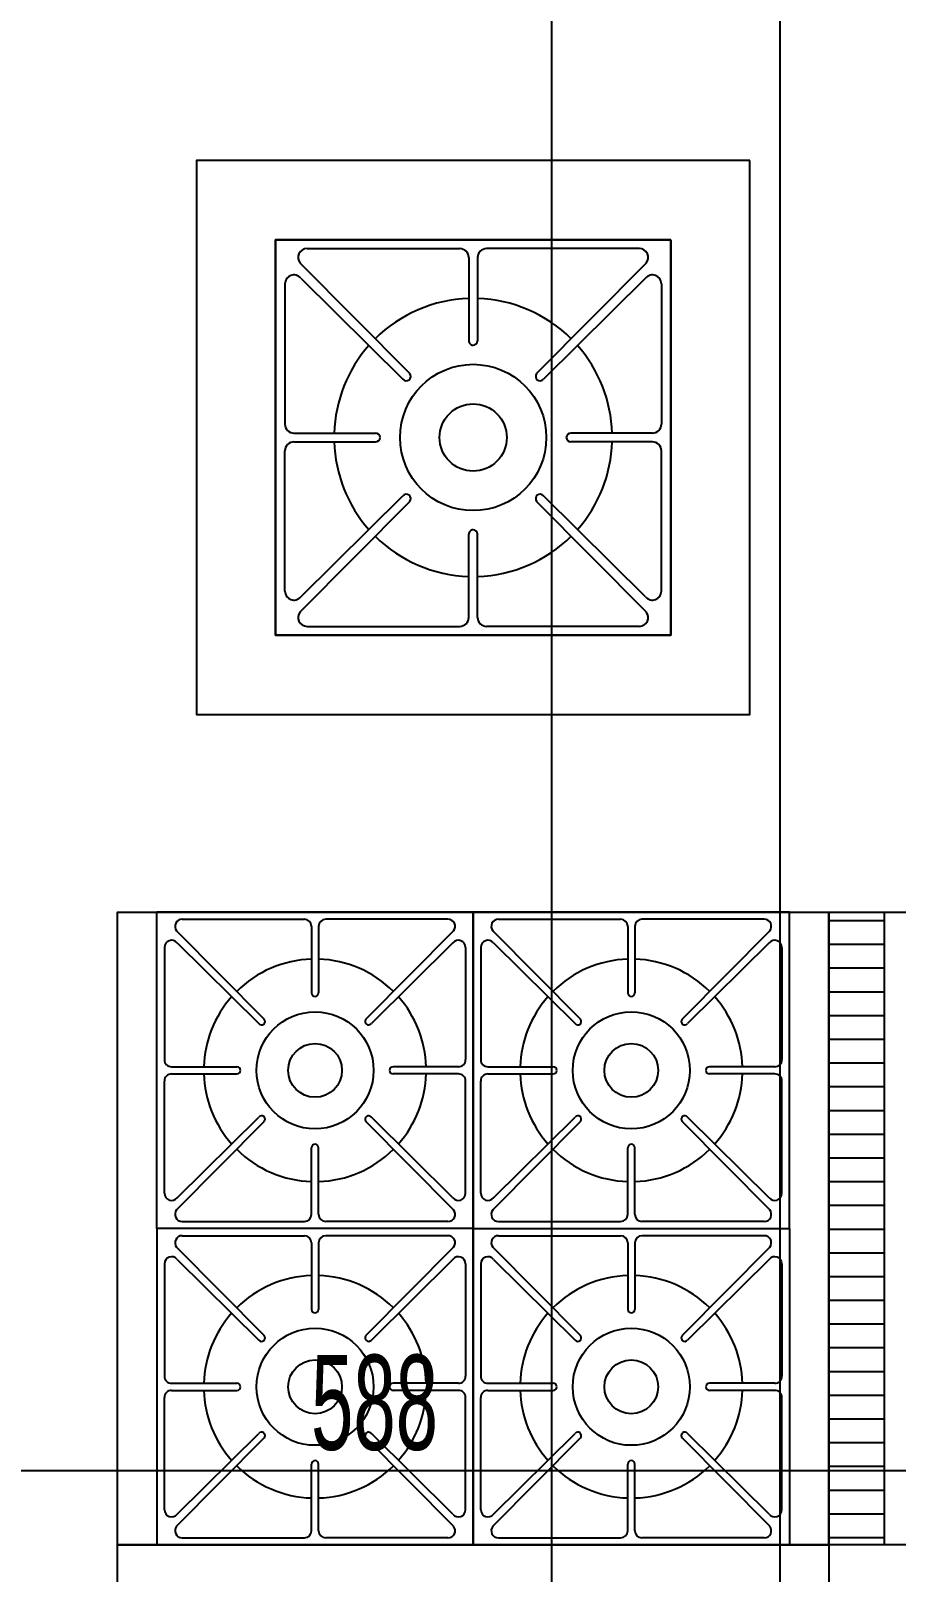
# Model space of a CAD drawing. Header units: inches. Extents: x -7543 to -822, y 102837 to 190349.
# Drawn here: x -836.40417 to -836.39322, y 102836.96515 to 102836.98463 of the extents above; entities that cross this region are included whole.
import ezdxf

# ---------------------------------------------------------------- set-up
doc = ezdxf.new("R2010")
doc.units = ezdxf.units.IN
doc.header["$MEASUREMENT"] = 0
doc.linetypes.add('DASHDOTX2', pattern=[2, 1, -0.5, 0, -0.5])
doc.layers.add('AKS', color=1, linetype='Continuous', lineweight=25)
doc.layers.add('ICOL', color=55, linetype='Continuous', lineweight=25)
doc.layers.add('TEFRİŞ', color=7, linetype='Continuous', lineweight=25, true_color=0x78462c)
doc.styles.add('OLCU', font='tromand.shx', dxfattribs={"width": 0.6, "height": 12})
pattern_1 = [(180, (-836.3107058626485, 102837.141987377), (4.824428617017373e-20, 0.0003), [])]

msp = doc.modelspace()

# ---------------------------------------------------------------- hatches: boundary and pattern name
at = {"layer": 'TEFRİŞ', "linetype": 'Continuous', "ltscale": 5}
h = msp.add_hatch(dxfattribs=at)
h.set_pattern_fill('_U', color=256, scale=0.0006000000000000001, angle=90, style=0, pattern_type=0)
h.set_pattern_definition(pattern_1)
h.paths.add_polyline_path([(-836.3933718610785, 102836.9654930621), (-836.3940718610786, 102836.9654930621), (-836.3940718610786, 102836.9734930621), (-836.3933718610785, 102836.9734930621)])
h = msp.add_hatch(dxfattribs=at)
h.set_pattern_fill('_U', color=256, scale=0.0006000000000000001, angle=90, style=0, pattern_type=0)
h.set_pattern_definition(pattern_1)
h.paths.add_polyline_path([(-836.3933718610785, 102836.9654930621), (-836.3940718610786, 102836.9654930621), (-836.3940718610786, 102836.9734930621), (-836.3933718610785, 102836.9734930621)])

# ---------------------------------------------------------------- linework, layer by layer
at = {"layer": 'AKS', "linetype": 'DASHDOTX2', "ltscale": 10}
msp.add_line((-836.3975776720031, 102836.7964196347), (-836.3975776720031, 102837.0303757568), dxfattribs=at)
at = {"layer": 'ICOL'}
for p, q in [((-836.394692185732, 102836.9849931514), (-836.394692185732, 102836.9219268815)), ((-836.4290718785708, 102836.966432693), (-836.3703218783577, 102836.966432693))]:
    msp.add_line(p, q, dxfattribs=at)
at = {"layer": 'TEFRİŞ'}
for p, q in [((-836.3960718610786, 102836.9819930621), (-836.4010718610785, 102836.9819930621)), ((-836.4006735387158, 102836.9818804497), (-836.3987407796735, 102836.9818804497)), ((-836.3964701834414, 102836.9818804497), (-836.3984029424835, 102836.9818804497)), ((-836.3960718610786, 102836.9769930621), (-836.3960718610786, 102836.9819930621)), ((-836.4007612147242, 102836.9816971797), (-836.3993743390558, 102836.9803014876)), ((-836.3986281672732, 102836.9817678373), (-836.3986281672732, 102836.9807165913)), ((-836.3985155548839, 102836.9817678373), (-836.3985155548839, 102836.9807165913)), ((-836.3985155548727, 102836.9817678373), (-836.3985155548727, 102836.9807165913)), ((-836.3963825074329, 102836.9816971797), (-836.3977693831011, 102836.9803014876)), ((-836.4007523893927, 102836.9815066926), (-836.3994620429922, 102836.9802308299)), ((-836.3963913327644, 102836.9815066926), (-836.3976816791649, 102836.9802308299)), ((-836.4009526778016, 102836.9814360487), (-836.4009526778016, 102836.9796619773)), ((-836.3961910443555, 102836.9814360487), (-836.3961910443555, 102836.9796619773)), ((-836.3993828619668, 102836.980222307), (-836.3993828894668, 102836.980222307)), ((-836.3977608601901, 102836.980222307), (-836.3977608326902, 102836.980222307)), ((-836.4008400654011, 102836.9795493649), (-836.3998062022257, 102836.9795493649)), ((-836.396303656756, 102836.9795493649), (-836.3973375199314, 102836.9795493649)), ((-836.4009526778016, 102836.9775500687), (-836.4009526778016, 102836.9793241401)), ((-836.4008400654011, 102836.9794367525), (-836.3998062022257, 102836.9794367525)), ((-836.396303656756, 102836.9794367525), (-836.3973375199314, 102836.9794367525)), ((-836.3961910443555, 102836.9775500687), (-836.3961910443555, 102836.9793241401)), ((-836.4007523893927, 102836.9774794248), (-836.3994620429922, 102836.9787552875)), ((-836.3993828619668, 102836.9787638104), (-836.3993828894668, 102836.9787638104)), ((-836.3977608601901, 102836.9787638104), (-836.3977608326902, 102836.9787638104)), ((-836.3963913327644, 102836.9774794248), (-836.3976816791649, 102836.9787552875)), ((-836.4007612147242, 102836.9772889377), (-836.3993743390558, 102836.9786846298)), ((-836.3963825074329, 102836.9772889377), (-836.3977693831011, 102836.9786846298)), ((-836.3986281672732, 102836.9772182869), (-836.3986281672732, 102836.9782695261)), ((-836.3985155548839, 102836.9772182869), (-836.3985155548839, 102836.9782695261)), ((-836.3985155548727, 102836.9772182869), (-836.3985155548727, 102836.9782695261)), ((-836.4006735387158, 102836.9771056745), (-836.3987407796735, 102836.9771056745)), ((-836.3964701834414, 102836.9771056745), (-836.3984029424835, 102836.9771056745)), ((-836.3985718610785, 102836.9734930621), (-836.4025718610785, 102836.9734930621)), ((-836.3985718610785, 102836.9734930621), (-836.3945718610785, 102836.9734930621)), ((-836.3985718610785, 102836.9694930621), (-836.3985718610785, 102836.9734930621)), ((-836.3985718610785, 102836.9694930621), (-836.3985718610785, 102836.9734930621)), ((-836.3933718610785, 102836.9734930621), (-836.3933718610785, 102836.9654930621)), ((-836.4022532031884, 102836.9734029722), (-836.4007069959546, 102836.9734029722)), ((-836.4006169060342, 102836.9733128823), (-836.4006169060342, 102836.9724718854)), ((-836.4005268161138, 102836.9733128823), (-836.4005268161138, 102836.9724718854)), ((-836.4005268161229, 102836.9733128823), (-836.4005268161229, 102836.9724718854)), ((-836.3988905189688, 102836.9734029722), (-836.4004367262025, 102836.9734029722)), ((-836.3982532031883, 102836.9734029722), (-836.3967069959546, 102836.9734029722)), ((-836.3966169060432, 102836.9733128823), (-836.3966169060432, 102836.9724718854)), ((-836.3966169060342, 102836.9733128823), (-836.3966169060342, 102836.9724718854)), ((-836.3965268161229, 102836.9733128823), (-836.3965268161229, 102836.9724718854)), ((-836.3948905189687, 102836.9734029722), (-836.3964367262025, 102836.9734029722)), ((-836.402323343995, 102836.9732563561), (-836.4012138434604, 102836.9721398025)), ((-836.4023162837298, 102836.9731039665), (-836.4012840066094, 102836.9720832763)), ((-836.398820378162, 102836.9732563561), (-836.3999298786966, 102836.9721398025)), ((-836.3988274384272, 102836.9731039665), (-836.3998597155476, 102836.9720832763)), ((-836.3983233439951, 102836.9732563561), (-836.3972138434603, 102836.9721398025)), ((-836.3983162837299, 102836.9731039665), (-836.3972840066094, 102836.9720832763)), ((-836.394820378162, 102836.9732563561), (-836.3959298786967, 102836.9721398025)), ((-836.3948274384272, 102836.9731039665), (-836.3958597155477, 102836.9720832763)), ((-836.4024765144569, 102836.9730474513), (-836.4024765144569, 102836.9716281942)), ((-836.3986672077001, 102836.9730474513), (-836.3986672077001, 102836.9716281942)), ((-836.3984765144569, 102836.9730474513), (-836.3984765144569, 102836.9716281942)), ((-836.3946672077002, 102836.9730474513), (-836.3946672077002, 102836.9716281942)), ((-836.4012206617892, 102836.972076458), (-836.4012206837892, 102836.972076458)), ((-836.3999230603679, 102836.972076458), (-836.3999230383679, 102836.972076458)), ((-836.3972206617892, 102836.972076458), (-836.3972206837892, 102836.972076458)), ((-836.3959230603679, 102836.972076458), (-836.3959230383679, 102836.972076458)), ((-836.4023864245366, 102836.9715381043), (-836.4015593339963, 102836.9715381043)), ((-836.3987572976205, 102836.9715381043), (-836.3995843881607, 102836.9715381043)), ((-836.3983864245365, 102836.9715381043), (-836.3975593339962, 102836.9715381043)), ((-836.3947572976205, 102836.9715381043), (-836.3955843881608, 102836.9715381043)), ((-836.4024765144569, 102836.9699386674), (-836.4024765144569, 102836.9713579245)), ((-836.4023864245366, 102836.9714480144), (-836.4015593339963, 102836.9714480144)), ((-836.3987572976205, 102836.9714480144), (-836.3995843881607, 102836.9714480144)), ((-836.3986672077001, 102836.9699386674), (-836.3986672077001, 102836.9713579245)), ((-836.3984765144569, 102836.9699386674), (-836.3984765144569, 102836.9713579245)), ((-836.3983864245365, 102836.9714480144), (-836.3975593339962, 102836.9714480144)), ((-836.3947572976205, 102836.9714480144), (-836.3955843881608, 102836.9714480144)), ((-836.3946672077002, 102836.9699386674), (-836.3946672077002, 102836.9713579245)), ((-836.402323343995, 102836.9697297626), (-836.4012138434604, 102836.9708463163)), ((-836.4023162837298, 102836.9698821523), (-836.4012840066094, 102836.9709028424)), ((-836.4012206617892, 102836.9709096607), (-836.4012206837892, 102836.9709096607)), ((-836.398820378162, 102836.9697297626), (-836.3999298786966, 102836.9708463163)), ((-836.3999230603679, 102836.9709096607), (-836.3999230383679, 102836.9709096607)), ((-836.3988274384272, 102836.9698821523), (-836.3998597155476, 102836.9709028424)), ((-836.3983233439951, 102836.9697297626), (-836.3972138434603, 102836.9708463163)), ((-836.3983162837299, 102836.9698821523), (-836.3972840066094, 102836.9709028424)), ((-836.3972206617892, 102836.9709096607), (-836.3972206837892, 102836.9709096607)), ((-836.394820378162, 102836.9697297626), (-836.3959298786967, 102836.9708463163)), ((-836.3959230603679, 102836.9709096607), (-836.3959230383679, 102836.9709096607)), ((-836.3948274384272, 102836.9698821523), (-836.3958597155477, 102836.9709028424)), ((-836.4006169060342, 102836.969673242), (-836.4006169060342, 102836.9705142333)), ((-836.4005268161138, 102836.969673242), (-836.4005268161138, 102836.9705142333)), ((-836.4005268161229, 102836.969673242), (-836.4005268161229, 102836.9705142333)), ((-836.3966169060432, 102836.969673242), (-836.3966169060432, 102836.9705142333)), ((-836.3966169060342, 102836.969673242), (-836.3966169060342, 102836.9705142333)), ((-836.3965268161229, 102836.969673242), (-836.3965268161229, 102836.9705142333)), ((-836.4022532031884, 102836.969583152), (-836.4007069959546, 102836.969583152)), ((-836.3988905189688, 102836.969583152), (-836.4004367262025, 102836.969583152)), ((-836.3982532031883, 102836.969583152), (-836.3967069959546, 102836.969583152)), ((-836.3948905189687, 102836.969583152), (-836.3964367262025, 102836.969583152)), ((-836.4022532031884, 102836.9694029722), (-836.4007069959546, 102836.9694029722)), ((-836.3988905189688, 102836.9694029722), (-836.4004367262025, 102836.9694029722)), ((-836.3985718610785, 102836.9694930621), (-836.3985718610785, 102836.9654930621)), ((-836.3985718610785, 102836.9694930621), (-836.3985718610785, 102836.9654930621)), ((-836.3982532031883, 102836.9694029722), (-836.3967069959546, 102836.9694029722)), ((-836.3948905189687, 102836.9694029722), (-836.3964367262025, 102836.9694029722)), ((-836.402323343995, 102836.9692563616), (-836.4012138434604, 102836.968139808)), ((-836.4006169060342, 102836.9693128823), (-836.4006169060342, 102836.9684718909)), ((-836.4005268161138, 102836.9693128823), (-836.4005268161138, 102836.9684718909)), ((-836.4005268161229, 102836.9693128823), (-836.4005268161229, 102836.9684718909)), ((-836.398820378162, 102836.9692563616), (-836.3999298786966, 102836.968139808)), ((-836.3983233439951, 102836.9692563616), (-836.3972138434603, 102836.968139808)), ((-836.3966169060342, 102836.9693128823), (-836.3966169060342, 102836.9684718909)), ((-836.3966169060432, 102836.9693128823), (-836.3966169060432, 102836.9684718909)), ((-836.3965268161229, 102836.9693128823), (-836.3965268161229, 102836.9684718909)), ((-836.394820378162, 102836.9692563616), (-836.3959298786967, 102836.968139808)), ((-836.4024765144569, 102836.9690474568), (-836.4024765144569, 102836.9676281997)), ((-836.4023162837298, 102836.969103972), (-836.4012840066094, 102836.9680832818)), ((-836.3988274384272, 102836.969103972), (-836.3998597155476, 102836.9680832818)), ((-836.3986672077001, 102836.9690474568), (-836.3986672077001, 102836.9676281997)), ((-836.3984765144569, 102836.9690474568), (-836.3984765144569, 102836.9676281997)), ((-836.3983162837299, 102836.969103972), (-836.3972840066094, 102836.9680832818)), ((-836.3948274384272, 102836.969103972), (-836.3958597155477, 102836.9680832818)), ((-836.3946672077002, 102836.9690474568), (-836.3946672077002, 102836.9676281997)), ((-836.4012206617892, 102836.9680764635), (-836.4012206837892, 102836.9680764635)), ((-836.3999230603679, 102836.9680764635), (-836.3999230383679, 102836.9680764635)), ((-836.3972206617892, 102836.9680764635), (-836.3972206837892, 102836.9680764635)), ((-836.3959230603679, 102836.9680764635), (-836.3959230383679, 102836.9680764635)), ((-836.4023864245366, 102836.9675381098), (-836.4015593339963, 102836.9675381098)), ((-836.4023864245366, 102836.9674480199), (-836.4015593339963, 102836.9674480199)), ((-836.3987572976205, 102836.9675381098), (-836.3995843881607, 102836.9675381098)), ((-836.3987572976205, 102836.9674480199), (-836.3995843881607, 102836.9674480199)), ((-836.3983864245365, 102836.9675381098), (-836.3975593339962, 102836.9675381098)), ((-836.3983864245365, 102836.9674480199), (-836.3975593339962, 102836.9674480199)), ((-836.3947572976205, 102836.9675381098), (-836.3955843881608, 102836.9675381098)), ((-836.3947572976205, 102836.9674480199), (-836.3955843881608, 102836.9674480199)), ((-836.4024765144569, 102836.9659386729), (-836.4024765144569, 102836.96735793)), ((-836.3986672077001, 102836.9659386729), (-836.3986672077001, 102836.96735793)), ((-836.3984765144569, 102836.9659386729), (-836.3984765144569, 102836.96735793)), ((-836.3946672077002, 102836.9659386729), (-836.3946672077002, 102836.96735793)), ((-836.4023162837298, 102836.9658821577), (-836.4012840066094, 102836.9669028479)), ((-836.4012206617892, 102836.9669096662), (-836.4012206837892, 102836.9669096662)), ((-836.3999230603679, 102836.9669096662), (-836.3999230383679, 102836.9669096662)), ((-836.3988274384272, 102836.9658821577), (-836.3998597155476, 102836.9669028479)), ((-836.3983162837299, 102836.9658821577), (-836.3972840066094, 102836.9669028479)), ((-836.3972206617892, 102836.9669096662), (-836.3972206837892, 102836.9669096662)), ((-836.3959230603679, 102836.9669096662), (-836.3959230383679, 102836.9669096662)), ((-836.3948274384272, 102836.9658821577), (-836.3958597155477, 102836.9669028479)), ((-836.402323343995, 102836.9657297681), (-836.4012138434604, 102836.9668463218)), ((-836.398820378162, 102836.9657297681), (-836.3999298786966, 102836.9668463218)), ((-836.3983233439951, 102836.9657297681), (-836.3972138434603, 102836.9668463218)), ((-836.394820378162, 102836.9657297681), (-836.3959298786967, 102836.9668463218)), ((-836.4006169060342, 102836.965673242), (-836.4006169060342, 102836.9665142388)), ((-836.4005268161138, 102836.965673242), (-836.4005268161138, 102836.9665142388)), ((-836.4005268161229, 102836.965673242), (-836.4005268161229, 102836.9665142388)), ((-836.3966169060342, 102836.965673242), (-836.3966169060342, 102836.9665142388)), ((-836.3966169060432, 102836.965673242), (-836.3966169060432, 102836.9665142388)), ((-836.3965268161229, 102836.965673242), (-836.3965268161229, 102836.9665142388)), ((-836.3985718610785, 102836.9654930621), (-836.4025718610785, 102836.9654930621)), ((-836.4022532031884, 102836.965583152), (-836.4007069959546, 102836.965583152)), ((-836.3988905189688, 102836.965583152), (-836.4004367262025, 102836.965583152)), ((-836.3985718610785, 102836.9654930621), (-836.3945718610785, 102836.9654930621)), ((-836.3982532031883, 102836.965583152), (-836.3967069959546, 102836.965583152)), ((-836.3948905189687, 102836.965583152), (-836.3964367262025, 102836.965583152))]:
    msp.add_line(p, q, dxfattribs=at)
at = {"layer": 'TEFRİŞ', "ltscale": 5}
for p, q in [((-836.4030718610785, 102836.9614930621), (-836.4030718610785, 102836.9654930621)), ((-836.4030718610785, 102836.9654930621), (-836.3940718610786, 102836.9654930621)), ((-836.3940718610786, 102836.9654930621), (-836.3940718610786, 102836.9614930621)), ((-836.3940718610786, 102836.9654930621), (-836.3940718610786, 102836.9614930621)), ((-836.3850718610786, 102836.9654930621), (-836.3940718610786, 102836.9654930621))]:
    msp.add_line(p, q, dxfattribs=at)
at = {"layer": 'TEFRİŞ'}
for points in [[(-836.3950718610786, 102836.9829930621), (-836.4020718610785, 102836.9829930621), (-836.4020718610785, 102836.9759930621), (-836.3950718610786, 102836.9759930621)], [(-836.3960718610786, 102836.9819930621), (-836.4010718610785, 102836.9819930621), (-836.4010718610785, 102836.9769930621), (-836.3960718610786, 102836.9769930621)], [(-836.3960718610786, 102836.9819930621), (-836.3960718610786, 102836.9769930621), (-836.4010718610785, 102836.9769930621), (-836.4010718610785, 102836.9819930621)], [(-836.3960718610786, 102836.9819930621), (-836.3960718610786, 102836.9769930621), (-836.4010718610785, 102836.9769930621), (-836.4010718610785, 102836.9819930621)], [(-836.3940718610786, 102836.9734930621), (-836.3940718610786, 102836.9654930621), (-836.4030718610785, 102836.9654930621), (-836.4030718610785, 102836.9734930621)], [(-836.3985718610785, 102836.9734930621), (-836.3985718610785, 102836.9694930621), (-836.4025718610785, 102836.9694930621), (-836.4025718610785, 102836.9734930621)], [(-836.3985718610785, 102836.9734930621), (-836.3985718610785, 102836.9694930621), (-836.4025718610785, 102836.9694930621), (-836.4025718610785, 102836.9734930621)], [(-836.3985718610785, 102836.9734930621), (-836.3985718610785, 102836.9694930621), (-836.3945718610785, 102836.9694930621), (-836.3945718610785, 102836.9734930621)], [(-836.3985718610785, 102836.9734930621), (-836.3985718610785, 102836.9694930621), (-836.3945718610785, 102836.9694930621), (-836.3945718610785, 102836.9734930621)], [(-836.3985718610785, 102836.9654930621), (-836.3985718610785, 102836.9694930621), (-836.4025718610785, 102836.9694930621), (-836.4025718610785, 102836.9654930621)], [(-836.3985718610785, 102836.9654930621), (-836.3985718610785, 102836.9694930621), (-836.4025718610785, 102836.9694930621), (-836.4025718610785, 102836.9654930621)], [(-836.3985718610785, 102836.9654930621), (-836.3985718610785, 102836.9694930621), (-836.3945718610785, 102836.9694930621), (-836.3945718610785, 102836.9654930621)], [(-836.3985718610785, 102836.9654930621), (-836.3985718610785, 102836.9694930621), (-836.3945718610785, 102836.9694930621), (-836.3945718610785, 102836.9654930621)]]:
    msp.add_lwpolyline(points, close=True, dxfattribs=at)
at = {"layer": 'TEFRİŞ', "ltscale": 5}
msp.add_lwpolyline([(-836.3850718610786, 102836.9694930621), (-836.3850718610786, 102836.9654930621), (-836.3940718610786, 102836.9654930621), (-836.3940718610786, 102836.9734930621), (-836.3850718610786, 102836.9734930621), (-836.3850718610786, 102836.9694930621)], close=True, dxfattribs=at)
at = {"layer": 'TEFRİŞ'}
for centre, radius in [((-836.3985718610785, 102836.9794930587), 0.000924965754741373), ((-836.3985718610785, 102836.9794930587), 0.0004249657547413728), ((-836.4005718610786, 102836.9714930594), 0.0007399726037930983), ((-836.3965718610785, 102836.9714930594), 0.0007399726037930983), ((-836.4005718610786, 102836.9714930594), 0.0003399726037930982), ((-836.3965718610785, 102836.9714930594), 0.0003399726037930982), ((-836.4005718610786, 102836.9674930649), 0.0007399726037930983), ((-836.3965718610785, 102836.9674930649), 0.0007399726037930983), ((-836.4005718610786, 102836.9674930649), 0.0003399726037930982), ((-836.3965718610785, 102836.9674930649), 0.0003399726037930982)]:
    msp.add_circle(centre, radius, dxfattribs=at)
for centre, radius, start, end in [((-836.4006735387158, 102836.9817678373), 0.0001126124004244936, 89.99999500067693, 218.8519990190835), ((-836.3987407796735, 102836.9817678373), 0.0001126124004244936, 359.9999991662367, 89.99999500067693), ((-836.3984029424835, 102836.9817678373), 0.0001126124004244936, 90.00000499932307, 180.0000008337633), ((-836.3964701834414, 102836.9817678373), 0.0001126124004244936, 321.1480009809165, 90.00000499932307), ((-836.4008400654011, 102836.9814360487), 0.0001126124004244936, 38.85200005879613, 179.9999970818284), ((-836.396303656756, 102836.9814360487), 0.0001126124004244936, 2.918171642460836e-06, 141.1479999412039), ((-836.3985718610785, 102836.9794930587), 0.001758299088074706, 91.83510243968135, 134.7989496173908), ((-836.3985718610785, 102836.9794930587), 0.001758299088074706, 45.2010503826092, 88.16489719260268), ((-836.3985718610785, 102836.9807165913), 5.630619458162735e-05, 179.9999970818284, 270), ((-836.3985718610785, 102836.9807165913), 5.630619458162735e-05, 270, 359.9999991662367), ((-836.3985718610785, 102836.9794930587), 0.001758299088074706, 138.6252426091343, 178.1648975180617), ((-836.3985718610785, 102836.9794930587), 0.001758299088074706, 1.835102481938255, 41.3747573908657), ((-836.3994181908157, 102836.9802661587), 5.630619458162735e-05, 308.8643129147081, 38.846535925563), ((-836.3977255313414, 102836.9802661587), 5.630619458162735e-05, 141.153464074437, 231.1356870852919), ((-836.3994181908157, 102836.9802661587), 5.630619458162735e-05, 218.8595531048106, 308.8529199933703), ((-836.3977255313414, 102836.9802661587), 5.630619458162735e-05, 231.1470800066297, 321.1404468951894), ((-836.4008400654011, 102836.9796619773), 0.0001126124004244936, 179.9999970818284, 270), ((-836.3998062022257, 102836.9794930587), 5.630619458162735e-05, 359.9999991662367, 89.99999500067693), ((-836.3973375199314, 102836.9794930587), 5.630619458162735e-05, 90.00000499932307, 180.0000008337633), ((-836.396303656756, 102836.9796619773), 0.0001126124004244936, 270, 2.918171642460836e-06), ((-836.4008400654011, 102836.9793241401), 0.0001126124004244936, 89.99999500067693, 179.9999970818284), ((-836.3985718610785, 102836.9794930587), 0.001758299088074706, 181.8351028990337, 221.3747573908657), ((-836.3998062022257, 102836.9794930587), 5.630619458162735e-05, 270, 359.9999991662367), ((-836.3973375199314, 102836.9794930587), 5.630619458162735e-05, 180.0000008337633, 270), ((-836.3985718610785, 102836.9794930587), 0.001758299088074706, 318.6252426091343, 358.1648971009663), ((-836.396303656756, 102836.9793241401), 0.0001126124004244936, 2.918171642460836e-06, 90.00000499932307), ((-836.3994181908157, 102836.9787199587), 5.630619458162735e-05, 51.14708000662968, 141.1404468951894), ((-836.3994181908157, 102836.9787199587), 5.630619458162735e-05, 321.153464074437, 51.13568708529194), ((-836.3977255313414, 102836.9787199587), 5.630619458162735e-05, 128.8643129147081, 218.846535925563), ((-836.3977255313414, 102836.9787199587), 5.630619458162735e-05, 38.85955310481063, 128.8529199933703), ((-836.3985718610785, 102836.9794930587), 0.001758299088074706, 225.2010503826092, 268.1648975603186), ((-836.3985718610785, 102836.9782695261), 5.630619458162735e-05, 89.99999500067693, 179.9999970818284), ((-836.3985718610785, 102836.9782695261), 5.630619458162735e-05, 359.9999991662367, 89.99999500067693), ((-836.3985718610785, 102836.9794930587), 0.001758299088074706, 271.8351028073973, 314.7989496173908), ((-836.4008400654011, 102836.9775500687), 0.0001126124004244936, 180.0000029181716, 321.1479999412039), ((-836.396303656756, 102836.9775500687), 0.0001126124004244936, 218.8520000587961, 359.9999970818284), ((-836.4006735387158, 102836.9772182801), 0.0001126124004244936, 141.1480009809165, 270.000004999323), ((-836.3987407796735, 102836.9772182869), 0.0001126124004244936, 270, 359.9999991662367), ((-836.3984029424835, 102836.9772182869), 0.0001126124004244936, 180.0000008337633, 270), ((-836.3964701834414, 102836.9772182801), 0.0001126124004244936, 269.9999950006769, 38.85199901908346), ((-836.4022532031884, 102836.9733128823), 9.00899203395949e-05, 89.99999500067693, 218.8519990190835), ((-836.4007069959546, 102836.9733128823), 9.00899203395949e-05, 359.9999991662367, 89.99999500067693), ((-836.4004367262025, 102836.9733128823), 9.00899203395949e-05, 90.00000499932307, 180.0000008337633), ((-836.3988905189688, 102836.9733128823), 9.00899203395949e-05, 321.1480009809165, 90.00000499932307), ((-836.3982532031883, 102836.9733128823), 9.00899203395949e-05, 89.99999500067693, 218.8519990190835), ((-836.3967069959546, 102836.9733128823), 9.00899203395949e-05, 359.9999991662367, 89.99999500067693), ((-836.3964367262025, 102836.9733128823), 9.00899203395949e-05, 90.00000499932307, 180.0000008337633), ((-836.3948905189687, 102836.9733128823), 9.00899203395949e-05, 321.1480009809165, 90.00000499932307), ((-836.4023864245366, 102836.9730474513), 9.00899203395949e-05, 38.85200005879613, 179.9999970818284), ((-836.3987572976205, 102836.9730474513), 9.00899203395949e-05, 2.918171642460836e-06, 141.1479999412039), ((-836.3983864245365, 102836.9730474513), 9.00899203395949e-05, 38.85200005879613, 179.9999970818284), ((-836.3947572976205, 102836.9730474513), 9.00899203395949e-05, 2.918171642460836e-06, 141.1479999412039), ((-836.4005718610786, 102836.9714930594), 0.001406639270459765, 91.83510243968135, 134.7989496173908), ((-836.4005718610786, 102836.9714930594), 0.001406639270459765, 45.2010503826092, 88.16489719260268), ((-836.3965718610785, 102836.9714930594), 0.001406639270459765, 91.8351028073973, 134.7989496173908), ((-836.3965718610785, 102836.9714930594), 0.001406639270459765, 45.2010503826092, 88.16489756031865), ((-836.4005718610786, 102836.9714930594), 0.001406639270459765, 138.6252426091343, 178.1648975180617), ((-836.4005718610786, 102836.9724718854), 4.504495566530188e-05, 179.9999970818284, 270), ((-836.4005718610786, 102836.9724718854), 4.504495566530188e-05, 270, 359.9999991662367), ((-836.4005718610786, 102836.9714930594), 0.001406639270459765, 1.835102481938255, 41.3747573908657), ((-836.3965718610785, 102836.9714930594), 0.001406639270459765, 138.6252426091343, 178.1648975180617), ((-836.3965718610785, 102836.9724718854), 4.504495566530188e-05, 180.0000008337633, 270), ((-836.3965718610785, 102836.9724718854), 4.504495566530188e-05, 270, 2.918171642460836e-06), ((-836.3965718610785, 102836.9714930594), 0.001406639270459765, 1.835102481938255, 41.3747573908657), ((-836.4012489248682, 102836.9721115394), 4.504495566530188e-05, 308.8643129147081, 38.846535925563), ((-836.3998947972888, 102836.9721115394), 4.504495566530188e-05, 141.153464074437, 231.1356870852919), ((-836.3972489248683, 102836.9721115394), 4.504495566530188e-05, 308.8643129147081, 38.846535925563), ((-836.3958947972887, 102836.9721115394), 4.504495566530188e-05, 141.153464074437, 231.1356870852919), ((-836.4012489248682, 102836.9721115394), 4.504495566530188e-05, 218.8595531048106, 308.8529199933703), ((-836.3998947972888, 102836.9721115394), 4.504495566530188e-05, 231.1470800066297, 321.1404468951894), ((-836.3972489248683, 102836.9721115394), 4.504495566530188e-05, 218.8595531048106, 308.8529199933703), ((-836.3958947972887, 102836.9721115394), 4.504495566530188e-05, 231.1470800066297, 321.1404468951894), ((-836.4023864245366, 102836.9716281942), 9.00899203395949e-05, 179.9999970818284, 270), ((-836.4015593339963, 102836.9714930594), 4.504495566530188e-05, 359.9999991662367, 89.99999500067693), ((-836.3995843881607, 102836.9714930594), 4.504495566530188e-05, 90.00000499932307, 180.0000008337633), ((-836.3987572976205, 102836.9716281942), 9.00899203395949e-05, 270, 2.918171642460836e-06), ((-836.3983864245365, 102836.9716281942), 9.00899203395949e-05, 179.9999970818284, 270), ((-836.3975593339962, 102836.9714930594), 4.504495566530188e-05, 359.9999991662367, 89.99999500067693), ((-836.3955843881608, 102836.9714930594), 4.504495566530188e-05, 90.00000499932307, 180.0000008337633), ((-836.3947572976205, 102836.9716281942), 9.00899203395949e-05, 270, 2.918171642460836e-06), ((-836.4023864245366, 102836.9713579245), 9.00899203395949e-05, 89.99999500067693, 179.9999970818284), ((-836.4005718610786, 102836.9714930594), 0.001406639270459765, 181.8351028990337, 221.3747573908657), ((-836.4015593339963, 102836.9714930594), 4.504495566530188e-05, 270, 359.9999991662367), ((-836.3995843881607, 102836.9714930594), 4.504495566530188e-05, 180.0000008337633, 270), ((-836.4005718610786, 102836.9714930594), 0.001406639270459765, 318.6252426091343, 358.1648971009663), ((-836.3987572976205, 102836.9713579245), 9.00899203395949e-05, 2.918171642460836e-06, 90.00000499932307), ((-836.3983864245365, 102836.9713579245), 9.00899203395949e-05, 89.99999500067693, 179.9999970818284), ((-836.3965718610785, 102836.9714930594), 0.001406639270459765, 181.8351028990337, 221.3747573908657), ((-836.3975593339962, 102836.9714930594), 4.504495566530188e-05, 270, 359.9999991662367), ((-836.3955843881608, 102836.9714930594), 4.504495566530188e-05, 180.0000008337633, 270), ((-836.3965718610785, 102836.9714930594), 0.001406639270459765, 318.6252426091343, 358.1648971009663), ((-836.3947572976205, 102836.9713579245), 9.00899203395949e-05, 2.918171642460836e-06, 90.00000499932307), ((-836.4012489248682, 102836.9708745793), 4.504495566530188e-05, 51.14708000662968, 141.1404468951894), ((-836.4012489248682, 102836.9708745793), 4.504495566530188e-05, 321.153464074437, 51.13568708529194), ((-836.3998947972888, 102836.9708745793), 4.504495566530188e-05, 128.8643129147081, 218.846535925563), ((-836.3998947972888, 102836.9708745793), 4.504495566530188e-05, 38.85955310481063, 128.8529199933703), ((-836.3972489248683, 102836.9708745793), 4.504495566530188e-05, 51.14708000662968, 141.1404468951894), ((-836.3972489248683, 102836.9708745793), 4.504495566530188e-05, 321.153464074437, 51.13568708529194), ((-836.3958947972887, 102836.9708745793), 4.504495566530188e-05, 128.8643129147081, 218.846535925563), ((-836.3958947972887, 102836.9708745793), 4.504495566530188e-05, 38.85955310481063, 128.8529199933703), ((-836.4005718610786, 102836.9705142333), 4.504495566530188e-05, 89.99999500067693, 179.9999970818284), ((-836.4005718610786, 102836.9705142333), 4.504495566530188e-05, 359.9999991662367, 89.99999500067693), ((-836.3965718610785, 102836.9705142333), 4.504495566530188e-05, 90.00000499932307, 180.0000008337633), ((-836.3965718610785, 102836.9705142333), 4.504495566530188e-05, 2.918171642460836e-06, 90.00000499932307), ((-836.4005718610786, 102836.9714930594), 0.001406639270459765, 225.2010503826092, 268.1648975603186), ((-836.4005718610786, 102836.9714930594), 0.001406639270459765, 271.8351028073973, 314.7989496173908), ((-836.3965718610785, 102836.9714930594), 0.001406639270459765, 225.2010503826092, 268.1648971926027), ((-836.3965718610785, 102836.9714930594), 0.001406639270459765, 271.8351024396814, 314.7989496173908), ((-836.4023864245366, 102836.9699386674), 9.00899203395949e-05, 180.0000029181716, 321.1479999412039), ((-836.3987572976205, 102836.9699386674), 9.00899203395949e-05, 218.8520000587961, 359.9999970818284), ((-836.3983864245365, 102836.9699386674), 9.00899203395949e-05, 180.0000029181716, 321.1479999412039), ((-836.3947572976205, 102836.9699386674), 9.00899203395949e-05, 218.8520000587961, 359.9999970818284), ((-836.4022532031884, 102836.9696732365), 9.00899203395949e-05, 141.1480009809165, 270.000004999323), ((-836.4007069959546, 102836.969673242), 9.00899203395949e-05, 270, 359.9999991662367), ((-836.4004367262025, 102836.969673242), 9.00899203395949e-05, 180.0000008337633, 270), ((-836.3988905189688, 102836.9696732365), 9.00899203395949e-05, 269.9999950006769, 38.85199901908346), ((-836.3982532031883, 102836.9696732365), 9.00899203395949e-05, 141.1480009809165, 270.000004999323), ((-836.3967069959546, 102836.969673242), 9.00899203395949e-05, 270, 359.9999991662367), ((-836.3964367262025, 102836.969673242), 9.00899203395949e-05, 180.0000008337633, 270), ((-836.3948905189687, 102836.9696732365), 9.00899203395949e-05, 269.9999950006769, 38.85199901908346), ((-836.4022532031884, 102836.9693128878), 9.00899203395949e-05, 89.99999500067693, 218.8519990190835), ((-836.4007069959546, 102836.9693128823), 9.00899203395949e-05, 8.337633264173825e-07, 90), ((-836.4004367262025, 102836.9693128823), 9.00899203395949e-05, 90, 179.9999991662367), ((-836.3988905189688, 102836.9693128878), 9.00899203395949e-05, 321.1480009809165, 90.00000499932307), ((-836.3982532031883, 102836.9693128878), 9.00899203395949e-05, 89.99999500067693, 218.8519990190835), ((-836.3967069959546, 102836.9693128823), 9.00899203395949e-05, 8.337633264173825e-07, 90), ((-836.3964367262025, 102836.9693128823), 9.00899203395949e-05, 90, 179.9999991662367), ((-836.3948905189687, 102836.9693128878), 9.00899203395949e-05, 321.1480009809165, 90.00000499932307), ((-836.4023864245366, 102836.9690474568), 9.00899203395949e-05, 38.85200005879613, 179.9999970818284), ((-836.3987572976205, 102836.9690474568), 9.00899203395949e-05, 2.918171642460836e-06, 141.1479999412039), ((-836.3983864245365, 102836.9690474568), 9.00899203395949e-05, 38.85200005879613, 179.9999970818284), ((-836.3947572976205, 102836.9690474568), 9.00899203395949e-05, 2.918171642460836e-06, 141.1479999412039), ((-836.4005718610786, 102836.9674930649), 0.001406639270459765, 91.83510243968135, 134.7989496173908), ((-836.4005718610786, 102836.9674930649), 0.001406639270459765, 45.2010503826092, 88.16489719260268), ((-836.3965718610785, 102836.9674930649), 0.001406639270459765, 91.8351028073973, 134.7989496173908), ((-836.3965718610785, 102836.9674930649), 0.001406639270459765, 45.2010503826092, 88.16489756031865), ((-836.4005718610786, 102836.9674930649), 0.001406639270459765, 138.6252426091343, 178.1648971009663), ((-836.4005718610786, 102836.9684718909), 4.504495566530188e-05, 180.0000029181716, 270.000004999323), ((-836.4005718610786, 102836.9684718909), 4.504495566530188e-05, 270.000004999323, 8.337633264173825e-07), ((-836.4005718610786, 102836.9674930649), 0.001406639270459765, 1.835102899033724, 41.3747573908657), ((-836.3965718610785, 102836.9674930649), 0.001406639270459765, 138.6252426091343, 178.1648971009663), ((-836.3965718610785, 102836.9684718909), 4.504495566530188e-05, 179.9999991662367, 269.9999950006769), ((-836.3965718610785, 102836.9684718909), 4.504495566530188e-05, 269.9999950006769, 359.9999970818284), ((-836.3965718610785, 102836.9674930649), 0.001406639270459765, 1.835102899033724, 41.3747573908657), ((-836.4012489248682, 102836.9681115449), 4.504495566530188e-05, 218.8595531048106, 308.8529199933703), ((-836.4012489248682, 102836.9681115449), 4.504495566530188e-05, 308.8643129147081, 38.846535925563), ((-836.3998947972888, 102836.9681115449), 4.504495566530188e-05, 141.153464074437, 231.1356870852919), ((-836.3998947972888, 102836.9681115449), 4.504495566530188e-05, 231.1470800066297, 321.1404468951894), ((-836.3972489248683, 102836.9681115449), 4.504495566530188e-05, 218.8595531048106, 308.8529199933703), ((-836.3972489248683, 102836.9681115449), 4.504495566530188e-05, 308.8643129147081, 38.846535925563), ((-836.3958947972887, 102836.9681115449), 4.504495566530188e-05, 141.153464074437, 231.1356870852919), ((-836.3958947972887, 102836.9681115449), 4.504495566530188e-05, 231.1470800066297, 321.1404468951894), ((-836.4023864245366, 102836.9676281997), 9.00899203395949e-05, 180.0000029181716, 270.000004999323), ((-836.3987572976205, 102836.9676281997), 9.00899203395949e-05, 269.9999950006769, 359.9999970818284), ((-836.3983864245365, 102836.9676281997), 9.00899203395949e-05, 180.0000029181716, 270.000004999323), ((-836.3947572976205, 102836.9676281997), 9.00899203395949e-05, 269.9999950006769, 359.9999970818284), ((-836.4023864245366, 102836.96735793), 9.00899203395949e-05, 90, 180.0000029181716), ((-836.4005718610786, 102836.9674930649), 0.001406639270459765, 181.8351024819383, 221.3747573908657), ((-836.4015593339963, 102836.9674930649), 4.504495566530188e-05, 8.337633264173825e-07, 90), ((-836.4015593339963, 102836.9674930649), 4.504495566530188e-05, 270.000004999323, 8.337633264173825e-07), ((-836.3995843881607, 102836.9674930649), 4.504495566530188e-05, 90, 179.9999991662367), ((-836.3995843881607, 102836.9674930649), 4.504495566530188e-05, 179.9999991662367, 269.9999950006769), ((-836.4005718610786, 102836.9674930649), 0.001406639270459765, 318.6252426091343, 358.1648975180617), ((-836.3987572976205, 102836.96735793), 9.00899203395949e-05, 359.9999970818284, 90), ((-836.3983864245365, 102836.96735793), 9.00899203395949e-05, 90, 180.0000029181716), ((-836.3965718610785, 102836.9674930649), 0.001406639270459765, 181.8351024819383, 221.3747573908657), ((-836.3975593339962, 102836.9674930649), 4.504495566530188e-05, 8.337633264173825e-07, 90), ((-836.3975593339962, 102836.9674930649), 4.504495566530188e-05, 270.000004999323, 8.337633264173825e-07), ((-836.3955843881608, 102836.9674930649), 4.504495566530188e-05, 90, 179.9999991662367), ((-836.3955843881608, 102836.9674930649), 4.504495566530188e-05, 179.9999991662367, 269.9999950006769), ((-836.3965718610785, 102836.9674930649), 0.001406639270459765, 318.6252426091343, 358.1648975180617), ((-836.3947572976205, 102836.96735793), 9.00899203395949e-05, 359.9999970818284, 90), ((-836.4012489248682, 102836.9668745848), 4.504495566530188e-05, 51.14708000662968, 141.1404468951894), ((-836.4012489248682, 102836.9668745848), 4.504495566530188e-05, 321.153464074437, 51.13568708529194), ((-836.3998947972888, 102836.9668745848), 4.504495566530188e-05, 128.8643129147081, 218.846535925563), ((-836.3998947972888, 102836.9668745848), 4.504495566530188e-05, 38.85955310481063, 128.8529199933703), ((-836.3972489248683, 102836.9668745848), 4.504495566530188e-05, 51.14708000662968, 141.1404468951894), ((-836.3972489248683, 102836.9668745848), 4.504495566530188e-05, 321.153464074437, 51.13568708529194), ((-836.3958947972887, 102836.9668745848), 4.504495566530188e-05, 128.8643129147081, 218.846535925563), ((-836.3958947972887, 102836.9668745848), 4.504495566530188e-05, 38.85955310481063, 128.8529199933703), ((-836.4005718610786, 102836.9674930649), 0.001406639270459765, 225.2010503826092, 268.1648975603186), ((-836.4005718610786, 102836.9665142388), 4.504495566530188e-05, 90, 180.0000029181716), ((-836.4005718610786, 102836.9665142388), 4.504495566530188e-05, 8.337633264173825e-07, 90), ((-836.4005718610786, 102836.9674930649), 0.001406639270459765, 271.8351028073973, 314.7989496173908), ((-836.3965718610785, 102836.9674930649), 0.001406639270459765, 225.2010503826092, 268.1648971926027), ((-836.3965718610785, 102836.9665142388), 4.504495566530188e-05, 90, 179.9999991662367), ((-836.3965718610785, 102836.9665142388), 4.504495566530188e-05, 359.9999970818284, 90), ((-836.3965718610785, 102836.9674930649), 0.001406639270459765, 271.8351024396814, 314.7989496173908), ((-836.4023864245366, 102836.9659386729), 9.00899203395949e-05, 180.0000029181716, 321.1479999412039), ((-836.3987572976205, 102836.9659386729), 9.00899203395949e-05, 218.8520000587961, 359.9999970818284), ((-836.3983864245365, 102836.9659386729), 9.00899203395949e-05, 180.0000029181716, 321.1479999412039), ((-836.3947572976205, 102836.9659386729), 9.00899203395949e-05, 218.8520000587961, 359.9999970818284), ((-836.4022532031884, 102836.965673242), 9.00899203395949e-05, 141.1480009809165, 270.000004999323), ((-836.3988905189688, 102836.965673242), 9.00899203395949e-05, 269.9999950006769, 38.85199901908346), ((-836.3982532031883, 102836.965673242), 9.00899203395949e-05, 141.1480009809165, 270.000004999323), ((-836.3948905189687, 102836.965673242), 9.00899203395949e-05, 269.9999950006769, 38.85199901908346), ((-836.4007069959546, 102836.965673242), 9.00899203395949e-05, 270.000004999323, 8.337633264173825e-07), ((-836.4004367262025, 102836.965673242), 9.00899203395949e-05, 179.9999991662367, 269.9999950006769), ((-836.3967069959546, 102836.965673242), 9.00899203395949e-05, 270.000004999323, 8.337633264173825e-07), ((-836.3964367262025, 102836.965673242), 9.00899203395949e-05, 179.9999991662367, 269.9999950006769)]:
    msp.add_arc(centre, radius, start, end, dxfattribs=at)

# ---------------------------------------------------------------- texts
at = {"layer": 'ICOL', "style": 'OLCU', "width": 0.6}
msp.add_text('588', height=0.0012, dxfattribs=at).set_placement((-836.40062259275, 102836.966696693))

doc.saveas('drawing.dxf')
